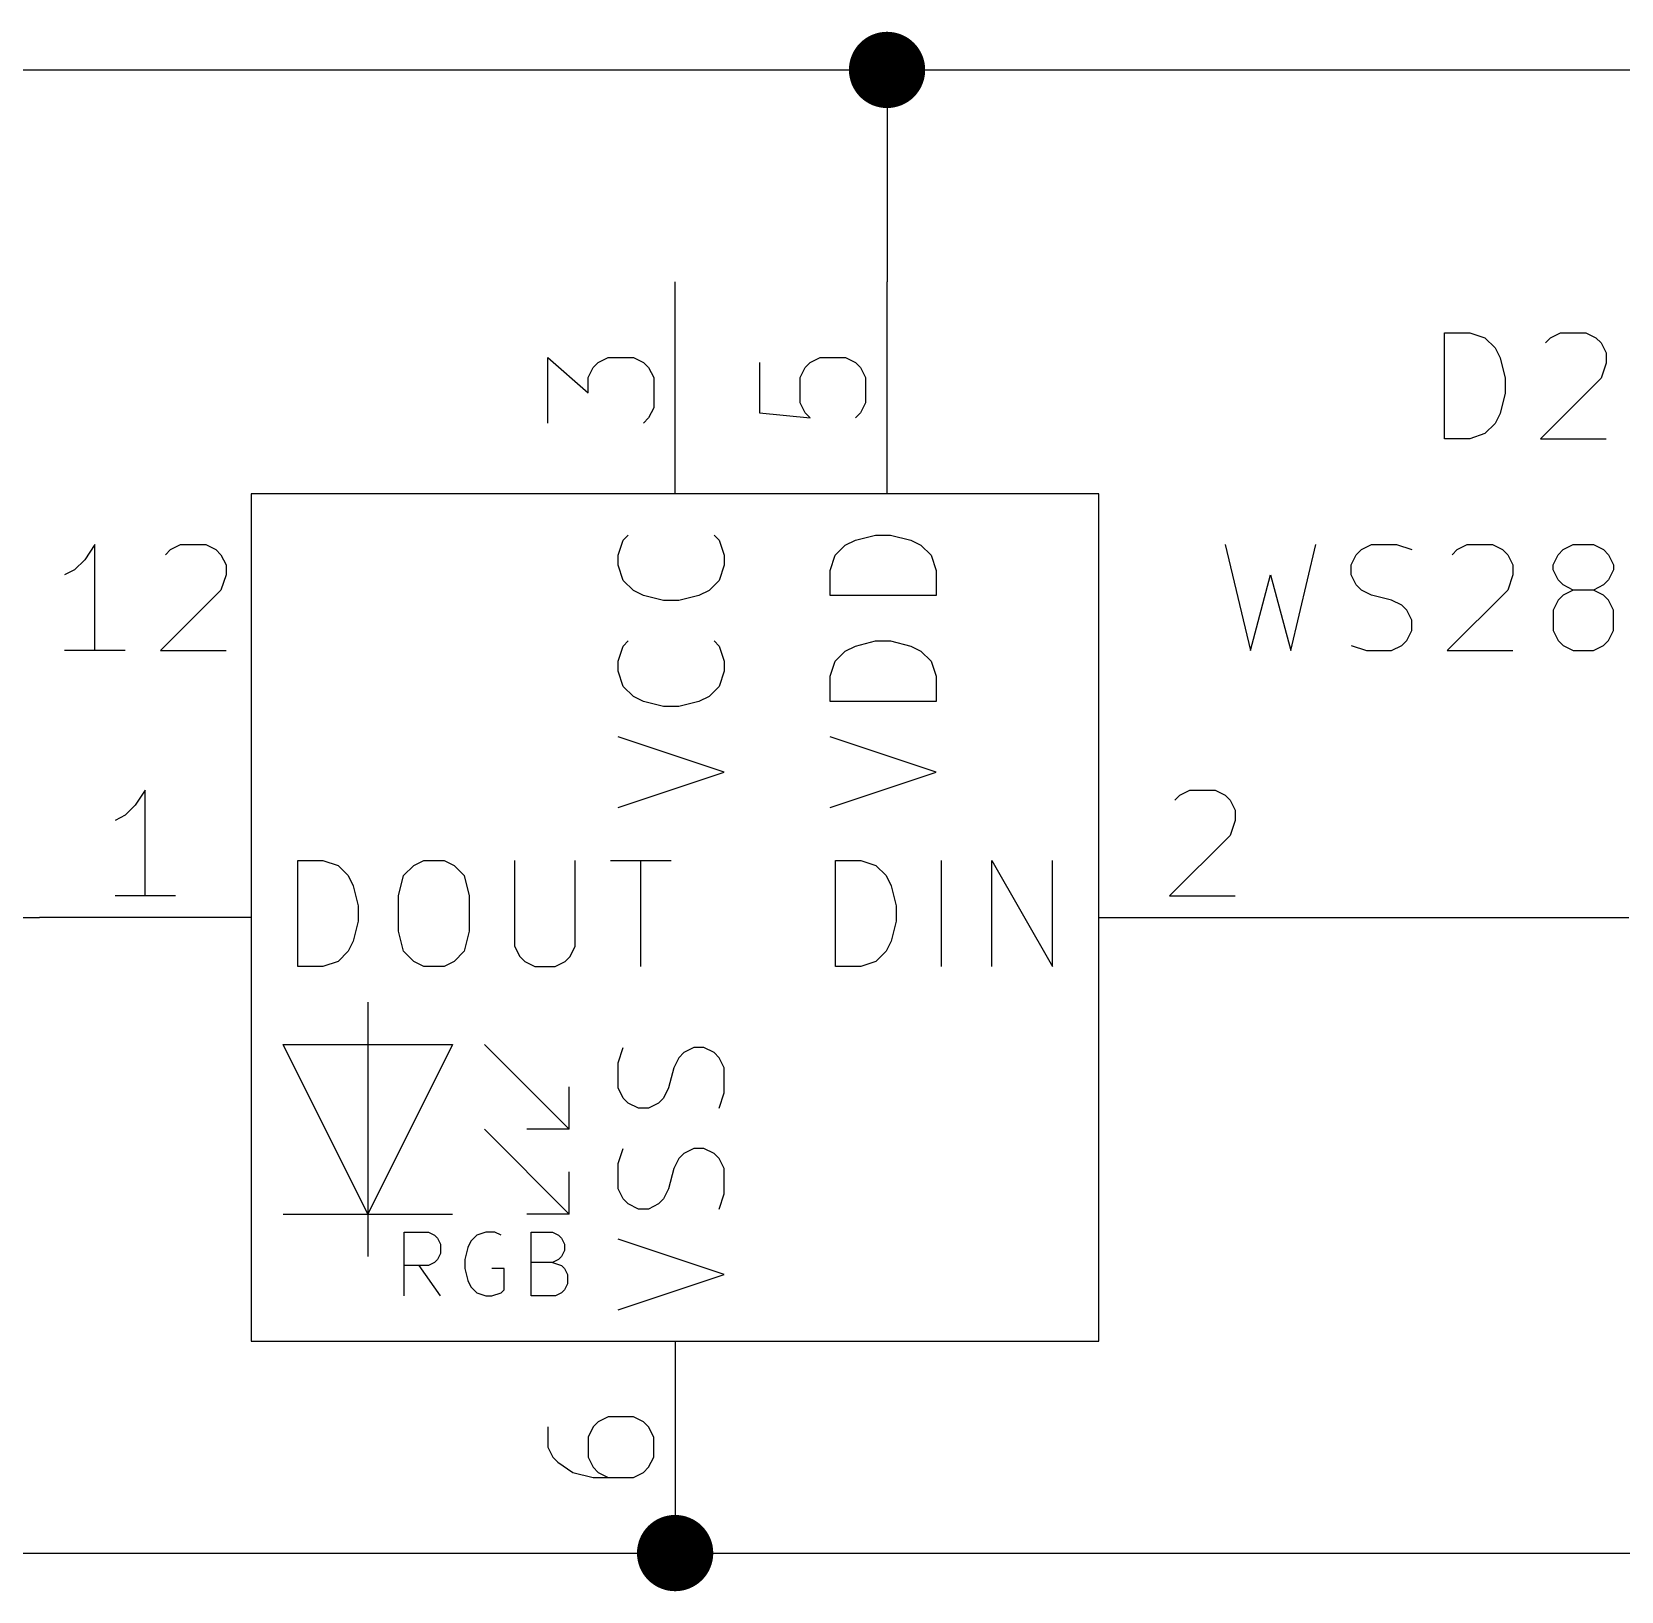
# Model space of a CAD drawing. Extents: x 0.4 to 11.3, y -7.9 to -0.4.
# Drawn here: x 3.346 to 4.096, y -3.768 to -3.032 of the extents above; entities that cross this region are included whole.
import ezdxf

# ---------------------------------------------------------------- set-up
doc = ezdxf.new("R2010")
doc.units = 0
doc.header["$MEASUREMENT"] = 0
for name, color, linetype in [('CYAN2', 4, 'CONTINUOUS'), ('GREEN3', 91, 'CONTINUOUS'), ('LYELLOW', 51, 'CONTINUOUS'), ('RED2', 1, 'CONTINUOUS'), ('RED3', 11, 'CONTINUOUS')]:
    doc.layers.add(name, color=color, linetype=linetype)

msp = doc.modelspace()

# ---------------------------------------------------------------- linework, layer by layer
at = {"layer": 'CYAN2', "linetype": 'CONTINUOUS'}
for p, q in [((4.01309, -3.22404), (4.01309, -3.17404)), ((4.01309, -3.17404), (4.025, -3.17404)), ((4.01309, -3.22404), (4.01309, -3.17404)), ((4.01309, -3.17404), (4.025, -3.17404)), ((4.025, -3.17404), (4.03214, -3.17642)), ((4.025, -3.17404), (4.03214, -3.17642)), ((4.03214, -3.17642), (4.0369, -3.18119)), ((4.03214, -3.17642), (4.0369, -3.18119)), ((4.06071, -3.1788), (4.06309, -3.17642)), ((4.06071, -3.1788), (4.06309, -3.17642)), ((4.06309, -3.17642), (4.06785, -3.17404)), ((4.06309, -3.17642), (4.06785, -3.17404)), ((4.06785, -3.17404), (4.07976, -3.17404)), ((4.06785, -3.17404), (4.07976, -3.17404)), ((4.07976, -3.17404), (4.08452, -3.17642)), ((4.07976, -3.17404), (4.08452, -3.17642)), ((4.08452, -3.17642), (4.0869, -3.1788)), ((4.08452, -3.17642), (4.0869, -3.1788)), ((4.0869, -3.1788), (4.08928, -3.18356)), ((4.0869, -3.1788), (4.08928, -3.18356)), ((4.0369, -3.18119), (4.03928, -3.18594)), ((4.0369, -3.18119), (4.03928, -3.18594)), ((4.03928, -3.18594), (4.04166, -3.19547)), ((4.03928, -3.18594), (4.04166, -3.19547)), ((4.08928, -3.18356), (4.08928, -3.18833)), ((4.08928, -3.18356), (4.08928, -3.18833)), ((4.08928, -3.18833), (4.0869, -3.19547)), ((4.08928, -3.18833), (4.0869, -3.19547)), ((4.04166, -3.19547), (4.04166, -3.20261)), ((4.04166, -3.19547), (4.04166, -3.20261)), ((4.0869, -3.19547), (4.05833, -3.22404)), ((4.0869, -3.19547), (4.05833, -3.22404)), ((4.04166, -3.20261), (4.03928, -3.21213)), ((4.04166, -3.20261), (4.03928, -3.21213)), ((4.0369, -3.2169), (4.03214, -3.22166)), ((4.0369, -3.2169), (4.03214, -3.22166)), ((4.03928, -3.21213), (4.0369, -3.2169)), ((4.03928, -3.21213), (4.0369, -3.2169)), ((4.025, -3.22404), (4.01309, -3.22404)), ((4.025, -3.22404), (4.01309, -3.22404)), ((4.03214, -3.22166), (4.025, -3.22404)), ((4.03214, -3.22166), (4.025, -3.22404)), ((4.05833, -3.22404), (4.08928, -3.22404)), ((4.05833, -3.22404), (4.08928, -3.22404)), ((3.62551, -3.2719), (3.62789, -3.26952)), ((3.62551, -3.2719), (3.62789, -3.26952)), ((3.66837, -3.26952), (3.67075, -3.2719)), ((3.66837, -3.26952), (3.67075, -3.2719)), ((3.73504, -3.2719), (3.74456, -3.26952)), ((3.73504, -3.2719), (3.74456, -3.26952)), ((3.74456, -3.26952), (3.7517, -3.26952)), ((3.74456, -3.26952), (3.7517, -3.26952)), ((3.7517, -3.26952), (3.76122, -3.2719)), ((3.7517, -3.26952), (3.76122, -3.2719)), ((3.37619, -3.27404), (3.37143, -3.28119)), ((3.37619, -3.27404), (3.37143, -3.28119)), ((3.37619, -3.32404), (3.37619, -3.27404)), ((3.37619, -3.32404), (3.37619, -3.27404)), ((3.40952, -3.2788), (3.4119, -3.27642)), ((3.40952, -3.2788), (3.4119, -3.27642)), ((3.4119, -3.27642), (3.41666, -3.27404)), ((3.4119, -3.27642), (3.41666, -3.27404)), ((3.41666, -3.27404), (3.42857, -3.27404)), ((3.41666, -3.27404), (3.42857, -3.27404)), ((3.42857, -3.27404), (3.43333, -3.27642)), ((3.42857, -3.27404), (3.43333, -3.27642)), ((3.43333, -3.27642), (3.43571, -3.2788)), ((3.43333, -3.27642), (3.43571, -3.2788)), ((3.62313, -3.27905), (3.62551, -3.2719)), ((3.62313, -3.27905), (3.62551, -3.2719)), ((3.67075, -3.2719), (3.67313, -3.27905)), ((3.67075, -3.2719), (3.67313, -3.27905)), ((3.72551, -3.27905), (3.73028, -3.27428)), ((3.72551, -3.27905), (3.73028, -3.27428)), ((3.73028, -3.27428), (3.73504, -3.2719)), ((3.73028, -3.27428), (3.73504, -3.2719)), ((3.76122, -3.2719), (3.76599, -3.27428)), ((3.76122, -3.2719), (3.76599, -3.27428)), ((3.76599, -3.27428), (3.77075, -3.27905)), ((3.76599, -3.27428), (3.77075, -3.27905)), ((3.90952, -3.27404), (3.92143, -3.32404)), ((3.90952, -3.27404), (3.92143, -3.32404)), ((3.94048, -3.32404), (3.95238, -3.27404)), ((3.94048, -3.32404), (3.95238, -3.27404)), ((3.97143, -3.2788), (3.97381, -3.27642)), ((3.97143, -3.2788), (3.97381, -3.27642)), ((3.97381, -3.27642), (3.97857, -3.27404)), ((3.97381, -3.27642), (3.97857, -3.27404)), ((3.97857, -3.27404), (3.99047, -3.27404)), ((3.97857, -3.27404), (3.99047, -3.27404)), ((3.99047, -3.27404), (3.99762, -3.27642)), ((3.99047, -3.27404), (3.99762, -3.27642)), ((4.01667, -3.2788), (4.01904, -3.27642)), ((4.01667, -3.2788), (4.01904, -3.27642)), ((4.01904, -3.27642), (4.02381, -3.27404)), ((4.01904, -3.27642), (4.02381, -3.27404)), ((4.02381, -3.27404), (4.03571, -3.27404)), ((4.02381, -3.27404), (4.03571, -3.27404)), ((4.03571, -3.27404), (4.04047, -3.27642)), ((4.03571, -3.27404), (4.04047, -3.27642)), ((4.04047, -3.27642), (4.04285, -3.2788)), ((4.04047, -3.27642), (4.04285, -3.2788)), ((4.06666, -3.2788), (4.06904, -3.27642)), ((4.06666, -3.2788), (4.06904, -3.27642)), ((4.06904, -3.27642), (4.07381, -3.27404)), ((4.06904, -3.27642), (4.07381, -3.27404)), ((4.07381, -3.27404), (4.08333, -3.27404)), ((4.07381, -3.27404), (4.08333, -3.27404)), ((4.08333, -3.27404), (4.08809, -3.27642)), ((4.08333, -3.27404), (4.08809, -3.27642)), ((4.08809, -3.27642), (4.09047, -3.2788)), ((4.08809, -3.27642), (4.09047, -3.2788)), ((3.37143, -3.28119), (3.36666, -3.28594)), ((3.37143, -3.28119), (3.36666, -3.28594)), ((3.43571, -3.2788), (3.43809, -3.28356)), ((3.43571, -3.2788), (3.43809, -3.28356)), ((3.43809, -3.28356), (3.43809, -3.28833)), ((3.43809, -3.28356), (3.43809, -3.28833)), ((3.62313, -3.28381), (3.62313, -3.27905)), ((3.62313, -3.28381), (3.62313, -3.27905)), ((3.62551, -3.29095), (3.62313, -3.28381)), ((3.62551, -3.29095), (3.62313, -3.28381)), ((3.67313, -3.28381), (3.67075, -3.29095)), ((3.67313, -3.28381), (3.67075, -3.29095)), ((3.67313, -3.27905), (3.67313, -3.28381)), ((3.67313, -3.27905), (3.67313, -3.28381)), ((3.72313, -3.28619), (3.72551, -3.27905)), ((3.72313, -3.28619), (3.72551, -3.27905)), ((3.77075, -3.27905), (3.77313, -3.28619)), ((3.77075, -3.27905), (3.77313, -3.28619)), ((3.96905, -3.28356), (3.97143, -3.2788)), ((3.96905, -3.28356), (3.97143, -3.2788)), ((3.96905, -3.28833), (3.96905, -3.28356)), ((3.96905, -3.28833), (3.96905, -3.28356)), ((4.04285, -3.2788), (4.04524, -3.28356)), ((4.04285, -3.2788), (4.04524, -3.28356)), ((4.04524, -3.28356), (4.04524, -3.28833)), ((4.04524, -3.28356), (4.04524, -3.28833)), ((4.06428, -3.28356), (4.06666, -3.2788)), ((4.06428, -3.28356), (4.06666, -3.2788)), ((4.06428, -3.28594), (4.06428, -3.28356)), ((4.06428, -3.28594), (4.06428, -3.28356)), ((4.09047, -3.2788), (4.09285, -3.28356)), ((4.09047, -3.2788), (4.09285, -3.28356)), ((4.09285, -3.28356), (4.09285, -3.28594)), ((4.09285, -3.28356), (4.09285, -3.28594)), ((3.36666, -3.28594), (3.3619, -3.28833)), ((3.36666, -3.28594), (3.3619, -3.28833)), ((3.43809, -3.28833), (3.43571, -3.29547)), ((3.43809, -3.28833), (3.43571, -3.29547)), ((3.63028, -3.29571), (3.62551, -3.29095)), ((3.63028, -3.29571), (3.62551, -3.29095)), ((3.67075, -3.29095), (3.66599, -3.29571)), ((3.67075, -3.29095), (3.66599, -3.29571)), ((3.72313, -3.29809), (3.72313, -3.28619)), ((3.72313, -3.29809), (3.72313, -3.28619)), ((3.77313, -3.28619), (3.77313, -3.29809)), ((3.77313, -3.28619), (3.77313, -3.29809)), ((3.92143, -3.32404), (3.93095, -3.28833)), ((3.92143, -3.32404), (3.93095, -3.28833)), ((3.93095, -3.28833), (3.94048, -3.32404)), ((3.93095, -3.28833), (3.94048, -3.32404)), ((3.97143, -3.29309), (3.96905, -3.28833)), ((3.97143, -3.29309), (3.96905, -3.28833)), ((4.04524, -3.28833), (4.04285, -3.29547)), ((4.04524, -3.28833), (4.04285, -3.29547)), ((4.06666, -3.29071), (4.06428, -3.28594)), ((4.06666, -3.29071), (4.06428, -3.28594)), ((4.06904, -3.29309), (4.06666, -3.29071)), ((4.06904, -3.29309), (4.06666, -3.29071)), ((4.09047, -3.29071), (4.08809, -3.29309)), ((4.09047, -3.29071), (4.08809, -3.29309)), ((4.09285, -3.28594), (4.09047, -3.29071)), ((4.09285, -3.28594), (4.09047, -3.29071)), ((3.43571, -3.29547), (3.40714, -3.32404)), ((3.43571, -3.29547), (3.40714, -3.32404)), ((3.63504, -3.29809), (3.63028, -3.29571)), ((3.63504, -3.29809), (3.63028, -3.29571)), ((3.64456, -3.30047), (3.63504, -3.29809)), ((3.64456, -3.30047), (3.63504, -3.29809)), ((3.66122, -3.29809), (3.6517, -3.30047)), ((3.66122, -3.29809), (3.6517, -3.30047)), ((3.66599, -3.29571), (3.66122, -3.29809)), ((3.66599, -3.29571), (3.66122, -3.29809)), ((3.77313, -3.29809), (3.72313, -3.29809)), ((3.77313, -3.29809), (3.72313, -3.29809)), ((3.97381, -3.29547), (3.97143, -3.29309)), ((3.97381, -3.29547), (3.97143, -3.29309)), ((3.97857, -3.29785), (3.97381, -3.29547)), ((3.97857, -3.29785), (3.97381, -3.29547)), ((3.98809, -3.30023), (3.97857, -3.29785)), ((3.98809, -3.30023), (3.97857, -3.29785)), ((4.04285, -3.29547), (4.01428, -3.32404)), ((4.04285, -3.29547), (4.01428, -3.32404)), ((4.06904, -3.29785), (4.06666, -3.30023)), ((4.06904, -3.29785), (4.06666, -3.30023)), ((4.07381, -3.29547), (4.06904, -3.29309)), ((4.07381, -3.29547), (4.06904, -3.29309)), ((4.07381, -3.29547), (4.06904, -3.29785)), ((4.07381, -3.29547), (4.06904, -3.29785)), ((4.08333, -3.29547), (4.07381, -3.29547)), ((4.08333, -3.29547), (4.07381, -3.29547)), ((4.08809, -3.29309), (4.08333, -3.29547)), ((4.08809, -3.29309), (4.08333, -3.29547)), ((4.08809, -3.29785), (4.08333, -3.29547)), ((4.08809, -3.29785), (4.08333, -3.29547)), ((4.09047, -3.30023), (4.08809, -3.29785)), ((4.09047, -3.30023), (4.08809, -3.29785)), ((3.6517, -3.30047), (3.64456, -3.30047)), ((3.6517, -3.30047), (3.64456, -3.30047)), ((3.99285, -3.30261), (3.98809, -3.30023)), ((3.99285, -3.30261), (3.98809, -3.30023)), ((3.99524, -3.30499), (3.99285, -3.30261)), ((3.99524, -3.30499), (3.99285, -3.30261)), ((3.99762, -3.30976), (3.99524, -3.30499)), ((3.99762, -3.30976), (3.99524, -3.30499)), ((4.06666, -3.30023), (4.06428, -3.30499)), ((4.06666, -3.30023), (4.06428, -3.30499)), ((4.06428, -3.30499), (4.06428, -3.31452)), ((4.06428, -3.30499), (4.06428, -3.31452)), ((4.09285, -3.30499), (4.09047, -3.30023)), ((4.09285, -3.30499), (4.09047, -3.30023)), ((4.09285, -3.31452), (4.09285, -3.30499)), ((4.09285, -3.31452), (4.09285, -3.30499)), ((3.99524, -3.31928), (3.99762, -3.31452)), ((3.99524, -3.31928), (3.99762, -3.31452)), ((3.99762, -3.31452), (3.99762, -3.30976)), ((3.99762, -3.31452), (3.99762, -3.30976)), ((4.06428, -3.31452), (4.06666, -3.31928)), ((4.06428, -3.31452), (4.06666, -3.31928)), ((4.09047, -3.31928), (4.09285, -3.31452)), ((4.09047, -3.31928), (4.09285, -3.31452)), ((3.62313, -3.32905), (3.62551, -3.3219)), ((3.62313, -3.32905), (3.62551, -3.3219)), ((3.62551, -3.3219), (3.62789, -3.31952)), ((3.62551, -3.3219), (3.62789, -3.31952)), ((3.66837, -3.31952), (3.67075, -3.3219)), ((3.66837, -3.31952), (3.67075, -3.3219)), ((3.67075, -3.3219), (3.67313, -3.32905)), ((3.67075, -3.3219), (3.67313, -3.32905)), ((3.73028, -3.32428), (3.73504, -3.3219)), ((3.73028, -3.32428), (3.73504, -3.3219)), ((3.73504, -3.3219), (3.74456, -3.31952)), ((3.73504, -3.3219), (3.74456, -3.31952)), ((3.74456, -3.31952), (3.7517, -3.31952)), ((3.74456, -3.31952), (3.7517, -3.31952)), ((3.7517, -3.31952), (3.76122, -3.3219)), ((3.7517, -3.31952), (3.76122, -3.3219)), ((3.76122, -3.3219), (3.76599, -3.32428)), ((3.76122, -3.3219), (3.76599, -3.32428)), ((3.96905, -3.32166), (3.97619, -3.32404)), ((3.96905, -3.32166), (3.97619, -3.32404)), ((3.98809, -3.32404), (3.99285, -3.32166)), ((3.98809, -3.32404), (3.99285, -3.32166)), ((3.99285, -3.32166), (3.99524, -3.31928)), ((3.99285, -3.32166), (3.99524, -3.31928)), ((4.06666, -3.31928), (4.06904, -3.32166)), ((4.06666, -3.31928), (4.06904, -3.32166)), ((4.06904, -3.32166), (4.07381, -3.32404)), ((4.06904, -3.32166), (4.07381, -3.32404)), ((4.08333, -3.32404), (4.08809, -3.32166)), ((4.08333, -3.32404), (4.08809, -3.32166)), ((4.08809, -3.32166), (4.09047, -3.31928)), ((4.08809, -3.32166), (4.09047, -3.31928)), ((3.39047, -3.32404), (3.3619, -3.32404)), ((3.39047, -3.32404), (3.3619, -3.32404)), ((3.40714, -3.32404), (3.43809, -3.32404)), ((3.40714, -3.32404), (3.43809, -3.32404)), ((3.62313, -3.33381), (3.62313, -3.32905)), ((3.62313, -3.33381), (3.62313, -3.32905)), ((3.67313, -3.32905), (3.67313, -3.33381)), ((3.67313, -3.32905), (3.67313, -3.33381)), ((3.72313, -3.33619), (3.72551, -3.32905)), ((3.72313, -3.33619), (3.72551, -3.32905)), ((3.72551, -3.32905), (3.73028, -3.32428)), ((3.72551, -3.32905), (3.73028, -3.32428)), ((3.76599, -3.32428), (3.77075, -3.32905)), ((3.76599, -3.32428), (3.77075, -3.32905)), ((3.77075, -3.32905), (3.77313, -3.33619)), ((3.77075, -3.32905), (3.77313, -3.33619)), ((3.97619, -3.32404), (3.98809, -3.32404)), ((3.97619, -3.32404), (3.98809, -3.32404)), ((4.01428, -3.32404), (4.04524, -3.32404)), ((4.01428, -3.32404), (4.04524, -3.32404)), ((4.07381, -3.32404), (4.08333, -3.32404)), ((4.07381, -3.32404), (4.08333, -3.32404)), ((3.62551, -3.34095), (3.62313, -3.33381)), ((3.62551, -3.34095), (3.62313, -3.33381)), ((3.67313, -3.33381), (3.67075, -3.34095)), ((3.67313, -3.33381), (3.67075, -3.34095)), ((3.72313, -3.34809), (3.72313, -3.33619)), ((3.72313, -3.34809), (3.72313, -3.33619)), ((3.77313, -3.33619), (3.77313, -3.34809)), ((3.77313, -3.33619), (3.77313, -3.34809)), ((3.63028, -3.34571), (3.62551, -3.34095)), ((3.63028, -3.34571), (3.62551, -3.34095)), ((3.67075, -3.34095), (3.66599, -3.34571)), ((3.67075, -3.34095), (3.66599, -3.34571)), ((3.63504, -3.34809), (3.63028, -3.34571)), ((3.63504, -3.34809), (3.63028, -3.34571)), ((3.64456, -3.35047), (3.63504, -3.34809)), ((3.64456, -3.35047), (3.63504, -3.34809)), ((3.6517, -3.35047), (3.64456, -3.35047)), ((3.6517, -3.35047), (3.64456, -3.35047)), ((3.66122, -3.34809), (3.6517, -3.35047)), ((3.66122, -3.34809), (3.6517, -3.35047)), ((3.66599, -3.34571), (3.66122, -3.34809)), ((3.66599, -3.34571), (3.66122, -3.34809)), ((3.77313, -3.34809), (3.72313, -3.34809)), ((3.77313, -3.34809), (3.72313, -3.34809)), ((3.67313, -3.38143), (3.62313, -3.36476)), ((3.67313, -3.38143), (3.62313, -3.36476)), ((3.77313, -3.38143), (3.72313, -3.36476)), ((3.77313, -3.38143), (3.72313, -3.36476)), ((3.62313, -3.39809), (3.67313, -3.38143)), ((3.62313, -3.39809), (3.67313, -3.38143)), ((3.72313, -3.39809), (3.77313, -3.38143)), ((3.72313, -3.39809), (3.77313, -3.38143)), ((3.4719, -3.47313), (3.4719, -3.42313)), ((3.4719, -3.42313), (3.48381, -3.42313)), ((3.4719, -3.47313), (3.4719, -3.42313)), ((3.4719, -3.42313), (3.48381, -3.42313)), ((3.48381, -3.42313), (3.49095, -3.42551)), ((3.48381, -3.42313), (3.49095, -3.42551)), ((3.49095, -3.42551), (3.49571, -3.43028)), ((3.49095, -3.42551), (3.49571, -3.43028)), ((3.5219, -3.43028), (3.52667, -3.42551)), ((3.5219, -3.43028), (3.52667, -3.42551)), ((3.52667, -3.42551), (3.53143, -3.42313)), ((3.52667, -3.42551), (3.53143, -3.42313)), ((3.53143, -3.42313), (3.54095, -3.42313)), ((3.53143, -3.42313), (3.54095, -3.42313)), ((3.54095, -3.42313), (3.54571, -3.42551)), ((3.54095, -3.42313), (3.54571, -3.42551)), ((3.54571, -3.42551), (3.55047, -3.43028)), ((3.54571, -3.42551), (3.55047, -3.43028)), ((3.57428, -3.42313), (3.57428, -3.46361)), ((3.57428, -3.42313), (3.57428, -3.46361)), ((3.60285, -3.46361), (3.60285, -3.42313)), ((3.60285, -3.46361), (3.60285, -3.42313)), ((3.61952, -3.42313), (3.64809, -3.42313)), ((3.61952, -3.42313), (3.64809, -3.42313)), ((3.63381, -3.47313), (3.63381, -3.42313)), ((3.63381, -3.47313), (3.63381, -3.42313)), ((3.72571, -3.47313), (3.72571, -3.42313)), ((3.72571, -3.42313), (3.73761, -3.42313)), ((3.72571, -3.47313), (3.72571, -3.42313)), ((3.72571, -3.42313), (3.73761, -3.42313)), ((3.73761, -3.42313), (3.74476, -3.42551)), ((3.73761, -3.42313), (3.74476, -3.42551)), ((3.74476, -3.42551), (3.74952, -3.43028)), ((3.74476, -3.42551), (3.74952, -3.43028)), ((3.77571, -3.47313), (3.77571, -3.42313)), ((3.77571, -3.47313), (3.77571, -3.42313)), ((3.79952, -3.47313), (3.79952, -3.42313)), ((3.79952, -3.42313), (3.82809, -3.47313)), ((3.79952, -3.47313), (3.79952, -3.42313)), ((3.79952, -3.42313), (3.82809, -3.47313)), ((3.82809, -3.47313), (3.82809, -3.42313)), ((3.82809, -3.47313), (3.82809, -3.42313)), ((3.49571, -3.43028), (3.49809, -3.43504)), ((3.49571, -3.43028), (3.49809, -3.43504)), ((3.51952, -3.4398), (3.5219, -3.43028)), ((3.51952, -3.4398), (3.5219, -3.43028)), ((3.55047, -3.43028), (3.55285, -3.4398)), ((3.55047, -3.43028), (3.55285, -3.4398)), ((3.74952, -3.43028), (3.7519, -3.43504)), ((3.74952, -3.43028), (3.7519, -3.43504)), ((3.49809, -3.43504), (3.50047, -3.44456)), ((3.49809, -3.43504), (3.50047, -3.44456)), ((3.51952, -3.45646), (3.51952, -3.4398)), ((3.51952, -3.45646), (3.51952, -3.4398)), ((3.55285, -3.4398), (3.55285, -3.45646)), ((3.55285, -3.4398), (3.55285, -3.45646)), ((3.7519, -3.43504), (3.75428, -3.44456)), ((3.7519, -3.43504), (3.75428, -3.44456)), ((3.50047, -3.44456), (3.50047, -3.4517)), ((3.50047, -3.44456), (3.50047, -3.4517)), ((3.75428, -3.44456), (3.75428, -3.4517)), ((3.75428, -3.44456), (3.75428, -3.4517)), ((3.50047, -3.4517), (3.49809, -3.46122)), ((3.50047, -3.4517), (3.49809, -3.46122)), ((3.5219, -3.46599), (3.51952, -3.45646)), ((3.5219, -3.46599), (3.51952, -3.45646)), ((3.55285, -3.45646), (3.55047, -3.46599)), ((3.55285, -3.45646), (3.55047, -3.46599)), ((3.75428, -3.4517), (3.7519, -3.46122)), ((3.75428, -3.4517), (3.7519, -3.46122)), ((3.49809, -3.46122), (3.49571, -3.46599)), ((3.49809, -3.46122), (3.49571, -3.46599)), ((3.57428, -3.46361), (3.57667, -3.46837)), ((3.57428, -3.46361), (3.57667, -3.46837)), ((3.60048, -3.46837), (3.60285, -3.46361)), ((3.60048, -3.46837), (3.60285, -3.46361)), ((3.7519, -3.46122), (3.74952, -3.46599)), ((3.7519, -3.46122), (3.74952, -3.46599)), ((3.49095, -3.47075), (3.48381, -3.47313)), ((3.49095, -3.47075), (3.48381, -3.47313)), ((3.49571, -3.46599), (3.49095, -3.47075)), ((3.49571, -3.46599), (3.49095, -3.47075)), ((3.52667, -3.47075), (3.5219, -3.46599)), ((3.52667, -3.47075), (3.5219, -3.46599)), ((3.53143, -3.47313), (3.52667, -3.47075)), ((3.53143, -3.47313), (3.52667, -3.47075)), ((3.54571, -3.47075), (3.54095, -3.47313)), ((3.54571, -3.47075), (3.54095, -3.47313)), ((3.55047, -3.46599), (3.54571, -3.47075)), ((3.55047, -3.46599), (3.54571, -3.47075)), ((3.57667, -3.46837), (3.57905, -3.47075)), ((3.57667, -3.46837), (3.57905, -3.47075)), ((3.57905, -3.47075), (3.58381, -3.47313)), ((3.57905, -3.47075), (3.58381, -3.47313)), ((3.59333, -3.47313), (3.59809, -3.47075)), ((3.59333, -3.47313), (3.59809, -3.47075)), ((3.59809, -3.47075), (3.60048, -3.46837)), ((3.59809, -3.47075), (3.60048, -3.46837)), ((3.74476, -3.47075), (3.73761, -3.47313)), ((3.74476, -3.47075), (3.73761, -3.47313)), ((3.74952, -3.46599), (3.74476, -3.47075)), ((3.74952, -3.46599), (3.74476, -3.47075)), ((3.48381, -3.47313), (3.4719, -3.47313)), ((3.48381, -3.47313), (3.4719, -3.47313)), ((3.54095, -3.47313), (3.53143, -3.47313)), ((3.54095, -3.47313), (3.53143, -3.47313)), ((3.58381, -3.47313), (3.59333, -3.47313)), ((3.58381, -3.47313), (3.59333, -3.47313)), ((3.73761, -3.47313), (3.72571, -3.47313)), ((3.73761, -3.47313), (3.72571, -3.47313)), ((3.62313, -3.51857), (3.62551, -3.51143)), ((3.62313, -3.51857), (3.62551, -3.51143)), ((3.6517, -3.51619), (3.64932, -3.52095)), ((3.6517, -3.51619), (3.64932, -3.52095)), ((3.65408, -3.51381), (3.6517, -3.51619)), ((3.65408, -3.51381), (3.6517, -3.51619)), ((3.65885, -3.51143), (3.65408, -3.51381)), ((3.65885, -3.51143), (3.65408, -3.51381)), ((3.66361, -3.51143), (3.65885, -3.51143)), ((3.66361, -3.51143), (3.65885, -3.51143)), ((3.66837, -3.51381), (3.66361, -3.51143)), ((3.66837, -3.51381), (3.66361, -3.51143)), ((3.67075, -3.51619), (3.66837, -3.51381)), ((3.67075, -3.51619), (3.66837, -3.51381)), ((3.67313, -3.52095), (3.67075, -3.51619)), ((3.67313, -3.52095), (3.67075, -3.51619)), ((3.62313, -3.53047), (3.62313, -3.51857)), ((3.62313, -3.53047), (3.62313, -3.51857)), ((3.64932, -3.52095), (3.64694, -3.53047)), ((3.64932, -3.52095), (3.64694, -3.53047)), ((3.67313, -3.53285), (3.67313, -3.52095)), ((3.67313, -3.53285), (3.67313, -3.52095)), ((3.62551, -3.53524), (3.62313, -3.53047)), ((3.62551, -3.53524), (3.62313, -3.53047)), ((3.64694, -3.53047), (3.64456, -3.53524)), ((3.64694, -3.53047), (3.64456, -3.53524)), ((3.62789, -3.53762), (3.62551, -3.53524)), ((3.62789, -3.53762), (3.62551, -3.53524)), ((3.63265, -3.54), (3.62789, -3.53762)), ((3.63265, -3.54), (3.62789, -3.53762)), ((3.63742, -3.54), (3.63265, -3.54)), ((3.63742, -3.54), (3.63265, -3.54)), ((3.64218, -3.53762), (3.63742, -3.54)), ((3.64218, -3.53762), (3.63742, -3.54)), ((3.64456, -3.53524), (3.64218, -3.53762)), ((3.64456, -3.53524), (3.64218, -3.53762)), ((3.67075, -3.54), (3.67313, -3.53285)), ((3.67075, -3.54), (3.67313, -3.53285)), ((3.62313, -3.56619), (3.62551, -3.55904)), ((3.62313, -3.56619), (3.62551, -3.55904)), ((3.65408, -3.56143), (3.6517, -3.56381)), ((3.65408, -3.56143), (3.6517, -3.56381)), ((3.65885, -3.55904), (3.65408, -3.56143)), ((3.65885, -3.55904), (3.65408, -3.56143)), ((3.66361, -3.55904), (3.65885, -3.55904)), ((3.66361, -3.55904), (3.65885, -3.55904)), ((3.66837, -3.56143), (3.66361, -3.55904)), ((3.66837, -3.56143), (3.66361, -3.55904)), ((3.67075, -3.56381), (3.66837, -3.56143)), ((3.67075, -3.56381), (3.66837, -3.56143)), ((3.62313, -3.57809), (3.62313, -3.56619)), ((3.62313, -3.57809), (3.62313, -3.56619)), ((3.64932, -3.56857), (3.64694, -3.57809)), ((3.64932, -3.56857), (3.64694, -3.57809)), ((3.6517, -3.56381), (3.64932, -3.56857)), ((3.6517, -3.56381), (3.64932, -3.56857)), ((3.67313, -3.56857), (3.67075, -3.56381)), ((3.67313, -3.56857), (3.67075, -3.56381)), ((3.67313, -3.58047), (3.67313, -3.56857)), ((3.67313, -3.58047), (3.67313, -3.56857)), ((3.62551, -3.58285), (3.62313, -3.57809)), ((3.62551, -3.58285), (3.62313, -3.57809)), ((3.62789, -3.58524), (3.62551, -3.58285)), ((3.62789, -3.58524), (3.62551, -3.58285)), ((3.64456, -3.58285), (3.64218, -3.58524)), ((3.64456, -3.58285), (3.64218, -3.58524)), ((3.64694, -3.57809), (3.64456, -3.58285)), ((3.64694, -3.57809), (3.64456, -3.58285)), ((3.67075, -3.58761), (3.67313, -3.58047)), ((3.67075, -3.58761), (3.67313, -3.58047)), ((3.63265, -3.58761), (3.62789, -3.58524)), ((3.63265, -3.58761), (3.62789, -3.58524)), ((3.63742, -3.58761), (3.63265, -3.58761)), ((3.63742, -3.58761), (3.63265, -3.58761)), ((3.64218, -3.58524), (3.63742, -3.58761)), ((3.64218, -3.58524), (3.63742, -3.58761)), ((3.67313, -3.61857), (3.62313, -3.6019)), ((3.67313, -3.61857), (3.62313, -3.6019)), ((3.62313, -3.63524), (3.67313, -3.61857)), ((3.62313, -3.63524), (3.67313, -3.61857))]:
    msp.add_line(p, q, dxfattribs=at)
at = {"layer": 'GREEN3', "linetype": 'CONTINUOUS'}
for p, q in [((3, -3.05), (3.75, -3.05)), ((3.75, -3.05), (4.5, -3.05)), ((3.75, -3.05), (3.75, -3.15)), ((3.2, -3.45), (3.35, -3.45)), ((3.95, -3.45), (4.1, -3.45)), ((2.9, -3.75), (3.65, -3.75)), ((3.65, -3.75), (4.4, -3.75))]:
    msp.add_line(p, q, dxfattribs=at)
at = {"layer": 'GREEN3', "const_width": 0.018}
for points in [[(3.741, -3.05, 1), (3.759, -3.05, 1)], [(3.641, -3.75, 1), (3.659, -3.75, 1)]]:
    msp.add_lwpolyline(points, format="xyb", close=True, dxfattribs=at)
at = {"layer": 'LYELLOW', "linetype": 'CONTINUOUS'}
for p, q in [((3.45, -3.25), (3.45, -3.65)), ((3.85, -3.25), (3.45, -3.25)), ((3.85, -3.65), (3.85, -3.25)), ((3.45, -3.65), (3.85, -3.65))]:
    msp.add_line(p, q, dxfattribs=at)
at = {"layer": 'RED2', "linetype": 'CONTINUOUS'}
for p, q in [((3.65, -3.25), (3.65, -3.15)), ((3.65, -3.25), (3.65, -3.15)), ((3.75, -3.25), (3.75, -3.15)), ((3.75, -3.25), (3.75, -3.15)), ((3.45, -3.25), (3.45, -3.65)), ((3.85, -3.25), (3.45, -3.25)), ((3.85, -3.65), (3.85, -3.25)), ((3.45, -3.45), (3.35, -3.45)), ((3.45, -3.45), (3.35, -3.45)), ((3.85, -3.45), (3.95, -3.45)), ((3.85, -3.45), (3.95, -3.45)), ((3.505, -3.49), (3.505, -3.59)), ((3.465, -3.51), (3.545, -3.51)), ((3.505, -3.59), (3.465, -3.51)), ((3.545, -3.51), (3.505, -3.59)), ((3.56, -3.51), (3.6, -3.55)), ((3.6, -3.55), (3.6, -3.53)), ((3.56, -3.55), (3.6, -3.59)), ((3.6, -3.55), (3.58, -3.55)), ((3.6, -3.59), (3.6, -3.57)), ((3.465, -3.59), (3.545, -3.59)), ((3.505, -3.59), (3.505, -3.61)), ((3.6, -3.59), (3.58, -3.59)), ((3.52214, -3.62856), (3.52214, -3.59856)), ((3.52214, -3.59856), (3.53357, -3.59856)), ((3.53357, -3.59856), (3.53643, -3.59999)), ((3.53643, -3.59999), (3.53785, -3.60142)), ((3.55643, -3.59999), (3.55357, -3.60285)), ((3.56071, -3.59856), (3.55643, -3.59999)), ((3.565, -3.59856), (3.56071, -3.59856)), ((3.56785, -3.59999), (3.565, -3.59856)), ((3.58214, -3.62856), (3.58214, -3.59856)), ((3.58214, -3.59856), (3.59214, -3.59856)), ((3.59214, -3.59856), (3.595, -3.59999)), ((3.595, -3.59999), (3.59643, -3.60142)), ((3.53785, -3.60142), (3.53928, -3.60428)), ((3.53928, -3.60428), (3.53928, -3.60856)), ((3.55214, -3.60571), (3.55071, -3.61142)), ((3.55357, -3.60285), (3.55214, -3.60571)), ((3.59643, -3.60142), (3.59785, -3.60428)), ((3.59785, -3.60714), (3.59643, -3.60999)), ((3.59785, -3.60428), (3.59785, -3.60714)), ((3.53357, -3.61428), (3.52214, -3.61428)), ((3.53928, -3.62856), (3.52928, -3.61428)), ((3.53643, -3.61285), (3.53357, -3.61428)), ((3.53785, -3.61142), (3.53643, -3.61285)), ((3.53928, -3.60856), (3.53785, -3.61142)), ((3.55071, -3.61142), (3.55071, -3.61571)), ((3.59214, -3.61285), (3.58214, -3.61285)), ((3.595, -3.61142), (3.59214, -3.61285)), ((3.59214, -3.61285), (3.59643, -3.61428)), ((3.59643, -3.60999), (3.595, -3.61142)), ((3.59643, -3.61428), (3.59785, -3.61571)), ((3.55071, -3.61571), (3.55214, -3.62142)), ((3.55214, -3.62142), (3.55357, -3.62428)), ((3.56928, -3.61571), (3.56357, -3.61571)), ((3.56928, -3.62571), (3.56928, -3.61571)), ((3.59785, -3.61571), (3.59928, -3.61856)), ((3.59928, -3.61856), (3.59928, -3.62285)), ((3.55357, -3.62428), (3.55643, -3.62714)), ((3.55643, -3.62714), (3.56071, -3.62856)), ((3.56071, -3.62856), (3.56357, -3.62856)), ((3.56357, -3.62856), (3.56785, -3.62714)), ((3.56785, -3.62714), (3.56928, -3.62571)), ((3.59357, -3.62856), (3.58214, -3.62856)), ((3.59643, -3.62714), (3.59357, -3.62856)), ((3.59785, -3.62571), (3.59643, -3.62714)), ((3.59928, -3.62285), (3.59785, -3.62571)), ((3.45, -3.65), (3.85, -3.65)), ((3.65, -3.65), (3.65, -3.75)), ((3.65, -3.65), (3.65, -3.75))]:
    msp.add_line(p, q, dxfattribs=at)
at = {"layer": 'RED3', "linetype": 'CONTINUOUS'}
for p, q in [((3.58988, -3.21666), (3.58988, -3.18571)), ((3.58988, -3.18571), (3.60893, -3.20238)), ((3.58988, -3.21666), (3.58988, -3.18571)), ((3.58988, -3.18571), (3.60893, -3.20238)), ((3.61369, -3.18809), (3.61845, -3.18571)), ((3.61369, -3.18809), (3.61845, -3.18571)), ((3.61845, -3.18571), (3.63035, -3.18571)), ((3.61845, -3.18571), (3.63035, -3.18571)), ((3.63035, -3.18571), (3.63512, -3.18809)), ((3.63035, -3.18571), (3.63512, -3.18809)), ((3.71369, -3.18809), (3.71845, -3.18571)), ((3.71369, -3.18809), (3.71845, -3.18571)), ((3.71845, -3.18571), (3.73035, -3.18571)), ((3.71845, -3.18571), (3.73035, -3.18571)), ((3.73035, -3.18571), (3.73512, -3.18809)), ((3.73035, -3.18571), (3.73512, -3.18809)), ((3.60893, -3.19523), (3.61131, -3.19047)), ((3.60893, -3.19523), (3.61131, -3.19047)), ((3.61131, -3.19047), (3.61369, -3.18809)), ((3.61131, -3.19047), (3.61369, -3.18809)), ((3.63512, -3.18809), (3.6375, -3.19047)), ((3.63512, -3.18809), (3.6375, -3.19047)), ((3.6375, -3.19047), (3.63988, -3.19523)), ((3.6375, -3.19047), (3.63988, -3.19523)), ((3.68988, -3.18809), (3.68988, -3.2119)), ((3.68988, -3.18809), (3.68988, -3.2119)), ((3.70893, -3.19523), (3.71131, -3.19047)), ((3.70893, -3.19523), (3.71131, -3.19047)), ((3.71131, -3.19047), (3.71369, -3.18809)), ((3.71131, -3.19047), (3.71369, -3.18809)), ((3.73512, -3.18809), (3.7375, -3.19047)), ((3.73512, -3.18809), (3.7375, -3.19047)), ((3.7375, -3.19047), (3.73988, -3.19523)), ((3.7375, -3.19047), (3.73988, -3.19523)), ((3.60893, -3.20238), (3.60893, -3.19523)), ((3.60893, -3.20238), (3.60893, -3.19523)), ((3.63988, -3.19523), (3.63988, -3.20952)), ((3.63988, -3.19523), (3.63988, -3.20952)), ((3.70893, -3.20714), (3.70893, -3.19523)), ((3.70893, -3.20714), (3.70893, -3.19523)), ((3.73988, -3.19523), (3.73988, -3.20714)), ((3.73988, -3.19523), (3.73988, -3.20714)), ((3.63988, -3.20952), (3.6375, -3.21428)), ((3.63988, -3.20952), (3.6375, -3.21428)), ((3.71131, -3.2119), (3.70893, -3.20714)), ((3.71131, -3.2119), (3.70893, -3.20714)), ((3.73988, -3.20714), (3.7375, -3.2119)), ((3.73988, -3.20714), (3.7375, -3.2119)), ((3.6375, -3.21428), (3.63512, -3.21666)), ((3.6375, -3.21428), (3.63512, -3.21666)), ((3.68988, -3.2119), (3.71369, -3.21428)), ((3.68988, -3.2119), (3.71369, -3.21428)), ((3.71369, -3.21428), (3.71131, -3.2119)), ((3.71369, -3.21428), (3.71131, -3.2119)), ((3.7375, -3.2119), (3.73512, -3.21428)), ((3.7375, -3.2119), (3.73512, -3.21428)), ((3.4, -3.38988), (3.39524, -3.39702)), ((3.4, -3.38988), (3.39524, -3.39702)), ((3.4, -3.43988), (3.4, -3.38988)), ((3.4, -3.43988), (3.4, -3.38988)), ((3.88809, -3.39226), (3.89286, -3.38988)), ((3.88809, -3.39226), (3.89286, -3.38988)), ((3.89286, -3.38988), (3.90476, -3.38988)), ((3.89286, -3.38988), (3.90476, -3.38988)), ((3.90476, -3.38988), (3.90952, -3.39226)), ((3.90476, -3.38988), (3.90952, -3.39226)), ((3.39524, -3.39702), (3.39048, -3.40178)), ((3.39524, -3.39702), (3.39048, -3.40178)), ((3.88572, -3.39464), (3.88809, -3.39226)), ((3.88572, -3.39464), (3.88809, -3.39226)), ((3.90952, -3.39226), (3.91191, -3.39464)), ((3.90952, -3.39226), (3.91191, -3.39464)), ((3.91191, -3.39464), (3.91429, -3.3994)), ((3.91191, -3.39464), (3.91429, -3.3994)), ((3.39048, -3.40178), (3.38572, -3.40417)), ((3.39048, -3.40178), (3.38572, -3.40417)), ((3.91429, -3.40417), (3.91191, -3.41131)), ((3.91429, -3.40417), (3.91191, -3.41131)), ((3.91429, -3.3994), (3.91429, -3.40417)), ((3.91429, -3.3994), (3.91429, -3.40417)), ((3.91191, -3.41131), (3.88333, -3.43988)), ((3.91191, -3.41131), (3.88333, -3.43988)), ((3.41429, -3.43988), (3.38572, -3.43988)), ((3.41429, -3.43988), (3.38572, -3.43988)), ((3.88333, -3.43988), (3.91429, -3.43988)), ((3.88333, -3.43988), (3.91429, -3.43988)), ((3.61369, -3.68809), (3.61131, -3.69047)), ((3.61369, -3.68809), (3.61131, -3.69047)), ((3.61845, -3.68571), (3.61369, -3.68809)), ((3.61845, -3.68571), (3.61369, -3.68809)), ((3.63035, -3.68571), (3.61845, -3.68571)), ((3.63035, -3.68571), (3.61845, -3.68571)), ((3.63512, -3.68809), (3.63035, -3.68571)), ((3.63512, -3.68809), (3.63035, -3.68571)), ((3.6375, -3.69047), (3.63512, -3.68809)), ((3.6375, -3.69047), (3.63512, -3.68809)), ((3.58988, -3.69047), (3.58988, -3.7)), ((3.58988, -3.69047), (3.58988, -3.7)), ((3.61131, -3.69047), (3.60893, -3.69523)), ((3.61131, -3.69047), (3.60893, -3.69523)), ((3.60893, -3.69523), (3.60893, -3.70476)), ((3.60893, -3.69523), (3.60893, -3.70476)), ((3.63988, -3.69523), (3.6375, -3.69047)), ((3.63988, -3.69523), (3.6375, -3.69047)), ((3.63988, -3.70476), (3.63988, -3.69523)), ((3.63988, -3.70476), (3.63988, -3.69523)), ((3.58988, -3.7), (3.59226, -3.70476)), ((3.58988, -3.7), (3.59226, -3.70476)), ((3.59226, -3.70476), (3.59464, -3.70714)), ((3.59226, -3.70476), (3.59464, -3.70714)), ((3.60893, -3.70476), (3.61131, -3.70952)), ((3.60893, -3.70476), (3.61131, -3.70952)), ((3.6375, -3.70952), (3.63988, -3.70476)), ((3.6375, -3.70952), (3.63988, -3.70476)), ((3.59464, -3.70714), (3.60178, -3.7119)), ((3.59464, -3.70714), (3.60178, -3.7119)), ((3.60178, -3.7119), (3.61131, -3.71428)), ((3.60178, -3.7119), (3.61131, -3.71428)), ((3.61131, -3.70952), (3.61369, -3.7119)), ((3.61131, -3.70952), (3.61369, -3.7119)), ((3.61369, -3.7119), (3.61845, -3.71428)), ((3.61369, -3.7119), (3.61845, -3.71428)), ((3.63035, -3.71428), (3.63512, -3.7119)), ((3.63035, -3.71428), (3.63512, -3.7119)), ((3.63512, -3.7119), (3.6375, -3.70952)), ((3.63512, -3.7119), (3.6375, -3.70952)), ((3.61131, -3.71428), (3.63035, -3.71428)), ((3.61131, -3.71428), (3.63035, -3.71428))]:
    msp.add_line(p, q, dxfattribs=at)

doc.saveas('drawing.dxf')
